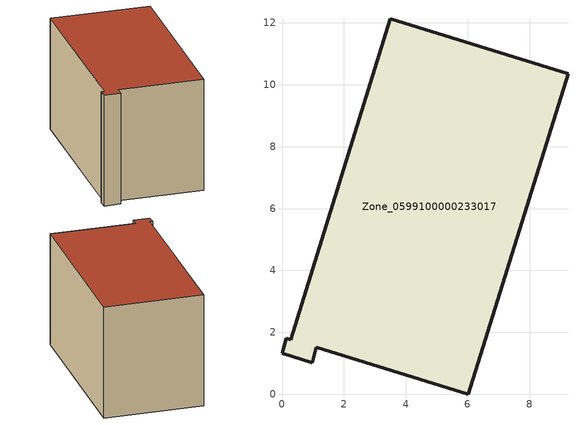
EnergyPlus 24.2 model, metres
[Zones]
Zone_0599100000233017
 floor ground (C_G): 0.97,1.02 0,1.32 0.14,1.81 0.29,1.76 3.5,12.13 9.24,10.36 6.02,0 1.1,1.51 z0
 wall outside (C_F): 0.29,1.76 0.14,1.81 0,1.32 0.97,1.02 1.1,1.51 6.02,0 9.24,10.36 3.5,12.13 0.29,1.76 z0:7
 roof outside (C_R): 9.24,10.36 3.5,12.13 0.29,1.76 0.14,1.81 0,1.32 0.97,1.02 1.1,1.51 6.02,0 z7
[BUILDING]
Pand.0599100000233017: North Axis=0; Terrain=City; Loads Convergence Tolerance Value=0.04; Temperature Convergence Tolerance Value=0.4; Solar Distribution=FullExterior; Maximum Number of Warmup Days=25; Minimum Number of Warmup Days=1
[Site:Location]
Rotterdam.The.Hague.AP_ZH_NLD Design_Conditions: Latitude=51.96; Longitude=4.45; Time Zone=1; Elevation=-4.5
[SITE:GROUNDTEMPERATURE:BUILDINGSURFACE]
18, 18, 18, 18, 18, 18, 18, 18, 18, 18, 18, 18
[MATERIAL] Thermal Absorptance=0.9; Solar Absorptance=0.7; Visible Absorptance=0.7
Name | Roughness | Thickness | Conductivity | Density | Specific Heat
G.TI.1975-1991 | MediumSmooth | 0.15 | 0.288461 | 540 | 1210
F.TI.1975-1991 | Rough | 0.3 | 0.230769 | 1920 | 840
R.TI.1975-1991 | MediumRough | 0.2 | 0.153846 | 1500 | 1000
[CONSTRUCTION]
C_G: G.TI.1975-1991
C_F: F.TI.1975-1991
C_R: R.TI.1975-1991
[ZONE]
Zone_0599100000233017: Type=1; Multiplier=1; Ceiling Height=Autocalculate; Volume=Autocalculate; Floor Area=autocalculate; Part of Total Floor Area=Yes
[ZONEINFILTRATION:DESIGNFLOWRATE]
Infil_Zone_0599100000233017: Zone or ZoneList or Space or SpaceList=Zone_0599100000233017; Schedule=AlwaysOn; Design Flow Rate Calculation Method=Flow/Area; Flow Rate per Floor Area=0.003; Constant Term Coefficient=1; Temperature Term Coefficient=0; Velocity Term Coefficient=0; Velocity Squared Term Coefficient=0
[HVACTEMPLATE:ZONE:IDEALLOADSAIRSYSTEM]
Zone_0599100000233017: Maximum Heating Supply Air Temperature=50; Minimum Cooling Supply Air Temperature=13; Maximum Heating Supply Air Humidity Ratio=0.0156; Minimum Cooling Supply Air Humidity Ratio=0.0077; Heating Limit=NoLimit; Cooling Limit=NoLimit; Dehumidification Control Type=ConstantSensibleHeatRatio; Cooling Sensible Heat Ratio=0.7; Dehumidification Setpoint=60; Humidification Control Type=None; Humidification Setpoint=30; Outdoor Air Method=None; Outdoor Air Flow Rate per Person=0.00944; Outdoor Air Flow Rate per Zone Floor Area=0; Outdoor Air Flow Rate per Zone=0; Demand Controlled Ventilation Type=None; Outdoor Air Economizer Type=NoEconomizer; Heat Recovery Type=None; Sensible Heat Recovery Effectiveness=0.7; Latent Heat Recovery Effectiveness=0.65
[ZONECONTROL:THERMOSTAT]
ThermostatControl_Zone_0599100000233017: Zone or ZoneList=Zone_0599100000233017; Control Type Schedule=DualSetpointControlType; Control 1=Thermostat_Zone_0599100000233017; Temperature Difference Between Cutout And Setpoint=0
[THERMOSTATSETPOINT:DUALSETPOINT]
Thermostat_Zone_0599100000233017: Heating Setpoint Temperature Schedule=HeatingSetpoint_Zone_0599100000233017; Cooling Setpoint Temperature Schedule=CoolingSetpoint_Zone_0599100000233017
[SCHEDULE:COMPACT]
HeatingSetpoint_Zone_0599100000233017: Through: 12/31, For: AllDays, Until: 24:00, 21
CoolingSetpoint_Zone_0599100000233017: Through: 12/31, For: AllDays, Until: 24:00, 24
DualSetpointControlType: Through: 12/31, For: AllDays, Until: 24:00, 4
AlwaysOn: Through: 12/31, For: AllDays, Until: 24:00, 1
